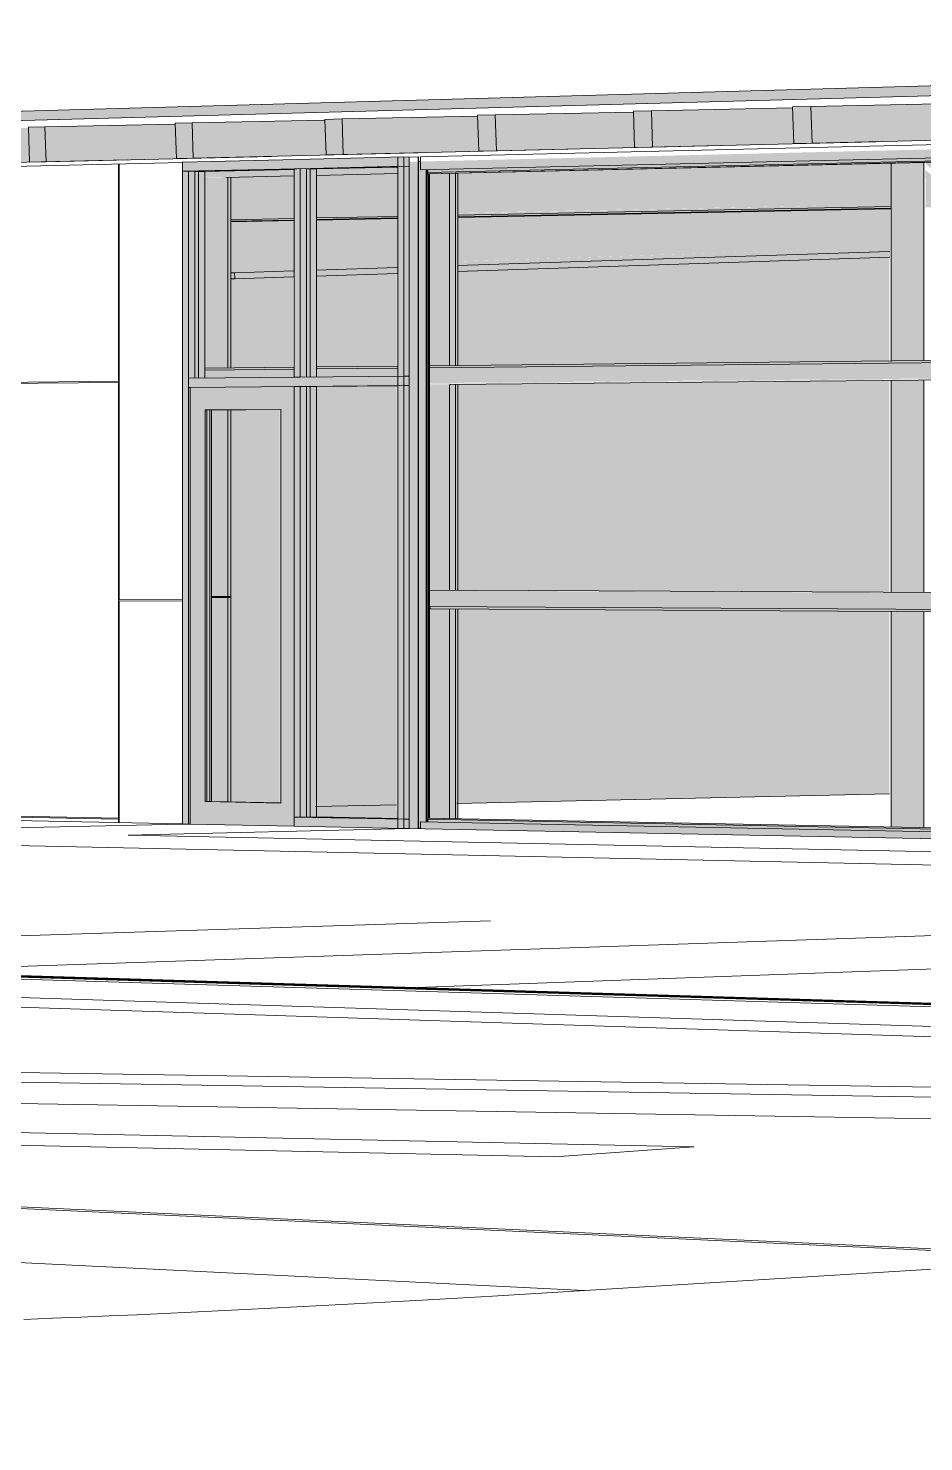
# Model space of a CAD drawing. Header units: inches. Extents: x -2804 to 58974, y -36095 to 66.
# Drawn here: x 58959.3508 to 58959.4324, y 65.9164 to 66.0451 of the extents above; entities that cross this region are included whole.
import ezdxf

# ---------------------------------------------------------------- set-up
doc = ezdxf.new("R2010")
doc.units = ezdxf.units.IN
doc.header["$MEASUREMENT"] = 0
for name, pattern in [('Center 1_4_', [0.53125, 0.25, -0.09375, 0.09375, -0.09375]), ('Hidden', [0.28125, 0.1875, -0.09375]), ('Hidden 1_8_', [0.1875, 0.125, -0.0625])]:
    doc.linetypes.add(name, pattern=pattern)
for name, color, linetype, lineweight in [('A-CLNG', 13, 'Continuous', 13), ('A-DETL', 90, 'Continuous', 9), ('A-DETL-HDLN', 90, 'Hidden 1_8_', 9), ('A-DOOR', 31, 'Continuous', 13), ('A-GLAZ-CURT', 52, 'Continuous', 9), ('A-GLAZ-CWMG', 51, 'Continuous', 9), ('A-PROP-SBCK', 71, 'Hidden', 50), ('A-ROOF', 132, 'Continuous', 13), ('A-WALL-PATT', 111, 'Continuous', 13), ('BMP', 80, 'Continuous', 9), ('Conc', 7, 'Continuous', 9), ('EOP-PR', 4, 'Continuous', 9), ('I-WALL', 2, 'Continuous', 13), ('L-SITE-WALL', 31, 'Continuous', 13), ('PAINT', 190, 'Continuous', 9), ('PROP', 3, 'Center 1_4_', 9), ('S-BEAM', 12, 'Continuous', 9), ('S-COLS', 52, 'Continuous', 9)]:
    doc.layers.add(name, color=color, linetype=linetype, lineweight=lineweight)

# ---------------------------------------------------------------- blocks, each defined once
blk = doc.blocks.new('FP_71-Looking North East Copy 1')
at = {"layer": 'A-WALL-PATT', "lineweight": 9}
for p, q in [((31213.40973, 66.01274), (31213.40973, 66.03215)), ((31213.40979, 65.99323), (31213.40979, 66.03215)), ((31213.42234, 65.99316), (31213.42234, 66.03245)), ((31213.4224, 66.01286), (31213.4224, 66.03246)), ((31213.43518, 66.01298), (31213.43518, 66.03276)), ((31213.43525, 65.9931), (31213.43525, 66.03276)), ((31213.35007, 65.99353), (31213.35007, 66.03072)), ((31213.35013, 66.01217), (31213.35013, 66.03072)), ((31213.36157, 66.01228), (31213.36157, 66.031)), ((31213.36163, 65.99347), (31213.36163, 66.031)), ((31213.37328, 65.99341), (31213.37328, 66.03128)), ((31213.37334, 66.01239), (31213.37334, 66.03128)), ((31213.38521, 66.01251), (31213.38521, 66.03156)), ((31213.38527, 65.99335), (31213.38527, 66.03156)), ((31213.39736, 65.99329), (31213.39736, 66.03185)), ((31213.39742, 66.01262), (31213.39742, 66.03186)), ((31213.32766, 65.99364), (31213.32766, 66.03018)), ((31213.32772, 66.01196), (31213.32772, 66.03018)), ((31213.33877, 66.01206), (31213.33877, 66.03045)), ((31213.33882, 65.99358), (31213.33882, 66.03045)), ((31213.40973, 66.01274), (31213.39742, 66.01262)), ((31213.40973, 66.01264), (31213.39742, 66.01252)), ((31213.40973, 65.97371), (31213.40973, 66.01264)), ((31213.43518, 66.01298), (31213.4224, 66.01286)), ((31213.43518, 66.01288), (31213.4224, 66.01276)), ((31213.4224, 65.97346), (31213.4224, 66.01276)), ((31213.43518, 65.97321), (31213.43518, 66.01288)), ((31213.33877, 66.01206), (31213.32772, 66.01196)), ((31213.33877, 66.01197), (31213.32772, 66.01186)), ((31213.32772, 65.97532), (31213.32772, 66.01186)), ((31213.33877, 65.9751), (31213.33877, 66.01197)), ((31213.36157, 66.01228), (31213.35013, 66.01217)), ((31213.36157, 66.01218), (31213.35013, 66.01208)), ((31213.35013, 65.97488), (31213.35013, 66.01208)), ((31213.36157, 65.97466), (31213.36157, 66.01218)), ((31213.38521, 66.01251), (31213.37334, 66.01239)), ((31213.38521, 66.01241), (31213.37334, 66.0123)), ((31213.37334, 65.97443), (31213.37334, 66.0123)), ((31213.38521, 65.97419), (31213.38521, 66.01241)), ((31213.39742, 65.97395), (31213.39742, 66.01252)), ((31213.32766, 65.99364), (31213.32543, 65.99365)), ((31213.32543, 65.99356), (31213.32766, 65.99355)), ((31213.32766, 65.97523), (31213.32766, 65.99355)), ((31213.35007, 65.99353), (31213.33882, 65.99358)), ((31213.33882, 65.99349), (31213.35007, 65.99343)), ((31213.33882, 65.97501), (31213.33882, 65.99349)), ((31213.35007, 65.97479), (31213.35007, 65.99343)), ((31213.37328, 65.99341), (31213.36163, 65.99347)), ((31213.36163, 65.99337), (31213.37328, 65.99331)), ((31213.36163, 65.97456), (31213.36163, 65.99337)), ((31213.39736, 65.99329), (31213.38527, 65.99335)), ((31213.37328, 65.97433), (31213.37328, 65.99331)), ((31213.38527, 65.99325), (31213.39736, 65.99319)), ((31213.38527, 65.97409), (31213.38527, 65.99325)), ((31213.39736, 65.97386), (31213.39736, 65.99319)), ((31213.42234, 65.99316), (31213.40979, 65.99323)), ((31213.40979, 65.99312), (31213.42234, 65.99306)), ((31213.40979, 65.97361), (31213.40979, 65.99312)), ((31213.42234, 65.97336), (31213.42234, 65.99306)), ((31213.44102, 65.99307), (31213.43525, 65.9931)), ((31213.43525, 65.99299), (31213.44102, 65.99296)), ((31213.43525, 65.97311), (31213.43525, 65.99299)), ((31213.32772, 65.97532), (31213.33877, 65.9751)), ((31213.32766, 65.97494), (31213.32766, 65.97523)), ((31213.33877, 65.97501), (31213.32772, 65.97523)), ((31213.32772, 65.97494), (31213.32772, 65.97523)), ((31213.33877, 65.97472), (31213.33877, 65.97501)), ((31213.33882, 65.97472), (31213.33882, 65.97501)), ((31213.35007, 65.9745), (31213.35007, 65.97479)), ((31213.35013, 65.97488), (31213.36157, 65.97466)), ((31213.35013, 65.97478), (31213.36157, 65.97456)), ((31213.35013, 65.9745), (31213.35013, 65.97478)), ((31213.36157, 65.97427), (31213.36157, 65.97456)), ((31213.36163, 65.97427), (31213.36163, 65.97456)), ((31213.37328, 65.97403), (31213.37328, 65.97433)), ((31213.37334, 65.97443), (31213.38521, 65.97419)), ((31213.38521, 65.97409), (31213.37334, 65.97433)), ((31213.37334, 65.97403), (31213.37334, 65.97433)), ((31213.38521, 65.9738), (31213.38521, 65.97409)), ((31213.38527, 65.9738), (31213.38527, 65.97409)), ((31213.39736, 65.97355), (31213.39736, 65.97386)), ((31213.39742, 65.97395), (31213.40973, 65.97371)), ((31213.39742, 65.97385), (31213.40973, 65.97361)), ((31213.39742, 65.97355), (31213.39742, 65.97385)), ((31213.40973, 65.97331), (31213.40973, 65.97361)), ((31213.40979, 65.97331), (31213.40979, 65.97361)), ((31213.42234, 65.97306), (31213.42234, 65.97336)), ((31213.4224, 65.97346), (31213.43518, 65.97321)), ((31213.43518, 65.97311), (31213.4224, 65.97336)), ((31213.4224, 65.97306), (31213.4224, 65.97336)), ((31213.43518, 65.9728), (31213.43518, 65.97311)), ((31213.43525, 65.9728), (31213.43525, 65.97311))]:
    blk.add_line(p, q, dxfattribs=at)
blk = doc.blocks.new('FP_72-Looking North East Copy 1')
at = {"layer": 'A-WALL-PATT', "lineweight": 9}
for p, q in [((31213.44541, 65.9934), (31213.44367, 65.99339)), ((31213.44541, 65.9933), (31213.44367, 65.99329))]:
    blk.add_line(p, q, dxfattribs=at)

msp = doc.modelspace()

# ---------------------------------------------------------------- hatches: boundary and pattern name
at = {"layer": 'A-DOOR', "lineweight": 5}
h = msp.add_hatch(color=256, dxfattribs=at)
h.paths.add_polyline_path([(58959.3752, 65.97247), (58959.3752, 66.01251), (58959.37504, 66.01229), (58959.37504, 66.01251), (58959.36559, 66.01243), (58959.36559, 65.97266), (58959.37504, 65.97247)], flags=0)
h.paths.add_polyline_path([(58959.37383, 65.97458), (58959.36694, 65.97471), (58959.36694, 66.01037), (58959.37383, 66.01042), (58959.37383, 65.97458)], flags=0)
msp.add_hatch(color=256, dxfattribs=at).paths.add_polyline_path([(58959.36694, 65.97471), (58959.36711, 65.97472), (58959.36711, 66.01037), (58959.36694, 66.01036), (58959.36694, 65.97472)], flags=0)
at = {"layer": 'A-DOOR', "lineweight": 5, "transparency": 33554496}
for points in [[(58959.37383, 65.97459), (58959.37383, 65.9746), (58959.36753, 65.97472), (58959.36753, 66.01036), (58959.36711, 66.01036), (58959.36711, 65.97471), (58959.36928, 65.97467)], [(58959.36927, 65.97469), (58959.36927, 66.01037), (58959.36753, 66.01036), (58959.36753, 65.97472), (58959.36821, 65.97471)], [(58959.37374, 65.9746), (58959.37374, 66.01041), (58959.3692, 66.01036), (58959.3692, 65.97468)]]:
    msp.add_hatch(color=256, dxfattribs=at).paths.add_polyline_path(points, flags=0)
at = {"layer": 'A-GLAZ-CURT', "transparency": 33554458}
for points in [[(58959.366, 66.01326), (58959.36692, 66.01327), (58959.36692, 66.03207), (58959.37503, 66.03226), (58959.37504, 66.0323), (58959.366, 66.03209), (58959.366, 66.01334)], [(58959.37617, 66.01336), (58959.37709, 66.01337), (58959.37709, 66.03231), (58959.38447, 66.03248), (58959.38448, 66.03252), (58959.37617, 66.03233), (58959.37617, 66.01344)], [(58959.36692, 66.01419), (58959.36927, 66.01421), (58959.36927, 66.03155), (58959.36858, 66.03155), (58959.36692, 66.03157), (58959.36692, 66.01616)], [(58959.3692, 66.01422), (58959.37495, 66.01428), (58959.37495, 66.02249), (58959.3692, 66.02229), (58959.3692, 66.01616)], [(58959.377, 66.0143), (58959.38437, 66.01437), (58959.38437, 66.0228), (58959.377, 66.02256), (58959.377, 66.01616)], [(58959.38448, 65.97314), (58959.38447, 65.97318), (58959.37709, 65.97332), (58959.37709, 66.01251), (58959.37617, 66.01252), (58959.37617, 65.9733), (58959.37735, 65.97328)], [(58959.377, 65.97426), (58959.38437, 65.97443), (58959.38437, 66.01258), (58959.377, 66.01251), (58959.377, 65.97626)], [(58959.38443, 65.97318), (58959.38437, 65.97443), (58959.377, 65.97426), (58959.37705, 65.97332), (58959.37827, 65.97329)]]:
    msp.add_hatch(color=256, dxfattribs=at).paths.add_polyline_path(points, flags=0)
h = msp.add_hatch(color=256, dxfattribs=at)
h.paths.add_polyline_path([(58959.36692, 66.01327), (58959.37503, 66.01336), (58959.37503, 66.01427), (58959.36692, 66.01419), (58959.36692, 66.01334)], flags=0)
h.paths.add_polyline_path([(58959.36926, 66.02231), (58959.36964, 66.02231), (58959.375, 66.02249), (58959.37503, 66.03226), (58959.36692, 66.03206), (58959.36692, 66.0316), (58959.36927, 66.03155), (58959.36926, 66.02251)], flags=0)
h = msp.add_hatch(color=256, dxfattribs=at)
h.paths.add_polyline_path([(58959.37709, 66.01337), (58959.38447, 66.01345), (58959.38447, 66.01437), (58959.37709, 66.01429), (58959.37709, 66.01344)], flags=0)
h.paths.add_polyline_path([(58959.37706, 66.02256), (58959.38443, 66.0228), (58959.38447, 66.03248), (58959.37709, 66.0323), (58959.37706, 66.02311)], flags=0)
at = {"layer": 'A-GLAZ-CWMG', "lineweight": 5}
for points in [[(58959.38654, 66.03223), (58959.56591, 66.03638), (58959.56591, 66.03724), (58959.38654, 66.03299), (58959.38654, 66.03259)], [(58959.38722, 66.03191), (58959.56619, 66.03603), (58959.56619, 66.03725), (58959.56593, 66.03724), (58959.56591, 66.03638), (58959.38722, 66.03223), (58959.38722, 66.03196)], [(58959.37531, 66.03234), (58959.38448, 66.03255), (58959.38448, 66.0334), (58959.37531, 66.03318), (58959.37531, 66.03235)], [(58959.38448, 66.01302), (58959.38504, 66.01303), (58959.38504, 66.03341), (58959.38448, 66.0334), (58959.38448, 66.01303)], [(58959.38552, 66.01302), (58959.38553, 66.03339), (58959.38504, 66.03341), (58959.38506, 66.01303)], [(58959.36488, 66.0321), (58959.37531, 66.03234), (58959.37531, 66.03318), (58959.36488, 66.03292), (58959.36488, 66.03248)], [(58959.36488, 66.01284), (58959.36542, 66.01284), (58959.36542, 66.03211), (58959.36488, 66.03208), (58959.36488, 66.01284)], [(58959.36542, 66.01326), (58959.366, 66.01326), (58959.366, 66.03209), (58959.36542, 66.03209), (58959.36542, 66.01334)], [(58959.37504, 66.01335), (58959.37559, 66.01336), (58959.37559, 66.03235), (58959.37504, 66.0323), (58959.37504, 66.01408)], [(58959.37559, 66.01336), (58959.37617, 66.01336), (58959.37617, 66.03233), (58959.37559, 66.03232), (58959.37559, 66.01345)], [(58959.38632, 65.97226), (58959.38632, 66.03299), (58959.38552, 66.03297), (58959.38552, 65.97227), (58959.38611, 65.97226)], [(58959.38632, 65.97226), (58959.38636, 65.97229), (58959.38636, 66.03299), (58959.38632, 66.03299), (58959.38632, 65.97226)], [(58959.38653, 65.97228), (58959.38654, 65.97287), (58959.38721, 65.97287), (58959.38721, 65.9731), (58959.38713, 65.97311), (58959.38713, 65.97321), (58959.38721, 65.97321), (58959.38721, 66.03188), (58959.38713, 66.03188), (58959.38713, 66.03199), (58959.38721, 66.03199), (58959.38721, 66.03224), (58959.38653, 66.03223), (58959.38653, 66.03299), (58959.38636, 66.03299), (58959.38636, 65.97229)], [(58959.38713, 66.03188), (58959.38722, 66.03191), (58959.38722, 66.03199), (58959.38713, 66.03196)], [(58959.36542, 65.97266), (58959.36542, 66.01284), (58959.36488, 66.01284), (58959.36488, 65.97267), (58959.36525, 65.97266)], [(58959.37531, 66.01252), (58959.38448, 66.0126), (58959.38448, 66.01344), (58959.37531, 66.01334), (58959.37531, 66.01252)], [(58959.38504, 65.97226), (58959.38504, 66.01303), (58959.38448, 66.01301), (58959.38448, 65.97228)], [(58959.38504, 65.97226), (58959.38552, 65.97228), (58959.38552, 66.01302), (58959.38504, 66.01303), (58959.38504, 65.97313)], [(58959.36542, 65.97266), (58959.36559, 65.97269), (58959.36559, 66.01243), (58959.36542, 66.01241), (58959.36542, 65.97266)], [(58959.37559, 65.97329), (58959.37559, 66.01252), (58959.37504, 66.01251), (58959.37506, 66.01229), (58959.37521, 66.01251), (58959.37521, 65.9733)], [(58959.37559, 65.97329), (58959.37617, 65.9733), (58959.37617, 66.01252), (58959.37559, 66.01252), (58959.37559, 65.9733)], [(58959.38448, 65.97228), (58959.38448, 65.97312), (58959.37521, 65.97329), (58959.37521, 65.97247), (58959.37735, 65.97242)], [(58959.56591, 65.96868), (58959.56591, 65.96937), (58959.38654, 65.97287), (58959.38654, 65.97225), (58959.56338, 65.96873)], [(58959.56619, 65.96974), (58959.56619, 65.96977), (58959.38713, 65.97321), (58959.38713, 65.97311), (58959.38722, 65.9731), (58959.38722, 65.97319), (58959.56595, 65.96975)], [(58959.56619, 65.96874), (58959.56619, 65.96974), (58959.38722, 65.97319), (58959.38722, 65.97285), (58959.56593, 65.96934), (58959.56593, 65.96874)]]:
    msp.add_hatch(color=256, dxfattribs=at).paths.add_polyline_path(points, flags=0)
h = msp.add_hatch(color=256, dxfattribs=at)
h.paths.add_polyline_path([(58959.38722, 65.97321), (58959.38722, 66.03188), (58959.38721, 66.03188), (58959.38721, 65.97321), (58959.38713, 65.97321)], flags=0)
h.paths.add_polyline_path([(58959.38721, 66.03199), (58959.38722, 66.03199), (58959.38721, 66.03204)], flags=0)
h = msp.add_hatch(color=256, dxfattribs=at)
h.paths.add_polyline_path([(58959.36542, 66.01243), (58959.37531, 66.01252), (58959.37531, 66.01335), (58959.36542, 66.01326), (58959.36542, 66.01247)], flags=0)
h.paths.add_polyline_path([(58959.36928, 66.01251), (58959.36927, 66.01251), (58959.37383, 66.01256)], flags=0)
at = {"layer": 'A-ROOF', "lineweight": 5}
msp.add_hatch(color=256, dxfattribs=at).paths.add_polyline_path([(58959.16444, 66.03171), (58959.62021, 66.04404), (58959.62018, 66.04414), (58959.62007, 66.04416), (58959.62002, 66.04423), (58959.62002, 66.04436), (58959.62008, 66.04444), (58959.62016, 66.04445), (58959.62248, 66.04451), (58959.62246, 66.04512), (58959.16444, 66.03244)], flags=0)
at = {"layer": 'I-WALL', "lineweight": 5}
h = msp.add_hatch(color=256, dxfattribs=at)
h.paths.add_polyline_path([(58959.38985, 65.97455), (58959.42924, 65.97541), (58959.42924, 65.99203), (58959.38985, 65.99225), (58959.38985, 65.97846)], flags=0)
h.paths.add_polyline_path([(58959.4376, 65.9756), (58959.49854, 65.97693), (58959.48082, 65.99174), (58959.45662, 65.99187), (58959.4376, 65.97593), (58959.4376, 65.97585)], flags=0)
h.paths.add_polyline_path([(58959.4376, 65.97648), (58959.45595, 65.99188), (58959.4376, 65.99198), (58959.4376, 65.97845)], flags=0)
h.paths.add_polyline_path([(58959.4992, 65.97695), (58959.50417, 65.97706), (58959.50417, 65.99161), (58959.48151, 65.99173), (58959.4974, 65.97845)], flags=0)
h.paths.add_polyline_path([(58959.51275, 65.97725), (58959.53329, 65.9777), (58959.53329, 65.99144), (58959.51275, 65.99156), (58959.51275, 65.97845)], flags=0)
h.paths.add_polyline_path([(58959.53329, 65.99332), (58959.53329, 66.01403), (58959.51275, 66.01384), (58959.51275, 65.99341), (58959.52595, 65.99335)], flags=0)
h.paths.add_polyline_path([(58959.50417, 65.99345), (58959.50417, 66.01376), (58959.48248, 66.01356), (58959.46897, 66.00222), (58959.47933, 65.99355), (58959.50407, 65.99345)], flags=0)
h.paths.add_polyline_path([(58959.47864, 65.99356), (58959.4686, 66.00192), (58959.45873, 65.99364), (58959.47838, 65.99356)], flags=0)
h.paths.add_polyline_path([(58959.45806, 65.99365), (58959.46827, 66.00222), (58959.45501, 66.01331), (58959.4376, 66.01315), (58959.4376, 65.99374), (58959.45596, 65.99366)], flags=0)
h.paths.add_polyline_path([(58959.42924, 65.99377), (58959.42924, 66.01307), (58959.38985, 66.01271), (58959.38985, 65.99395), (58959.41098, 65.99385)], flags=0)
h.paths.add_polyline_path([(58959.46862, 66.00251), (58959.48179, 66.01355), (58959.45569, 66.01331), (58959.46862, 66.00251)], flags=0)
h.paths.add_polyline_path([(58959.38985, 66.01443), (58959.42924, 66.01484), (58959.42924, 66.02428), (58959.38985, 66.02297), (58959.38985, 66.01616)], flags=0)
h.paths.add_polyline_path([(58959.4376, 66.01493), (58959.45288, 66.01509), (58959.4427, 66.02361), (58959.4376, 66.02343), (58959.4376, 66.01617)], flags=0)
h.paths.add_polyline_path([(58959.45355, 66.0151), (58959.48401, 66.01541), (58959.49592, 66.02541), (58959.44333, 66.02363), (58959.45158, 66.01674)], flags=0)
h.paths.add_polyline_path([(58959.4847, 66.01542), (58959.50417, 66.01563), (58959.50417, 66.02569), (58959.49664, 66.02543), (58959.48643, 66.01687)], flags=0)
h.paths.add_polyline_path([(58959.51275, 66.01571), (58959.53329, 66.01593), (58959.53329, 66.02539), (58959.51275, 66.02466), (58959.51275, 66.01617)], flags=0)
at = {"layer": 'S-BEAM', "lineweight": 5}
for points in [[(58959.37952, 66.03363), (58959.39183, 66.03393), (58959.39172, 66.03712), (58959.37942, 66.03687), (58959.37952, 66.03365)], [(58959.39346, 66.03397), (58959.40601, 66.03428), (58959.40591, 66.0375), (58959.39335, 66.03724), (58959.39339, 66.03605)], [(58959.40768, 66.03431), (58959.42049, 66.03463), (58959.42038, 66.03788), (58959.40757, 66.03762), (58959.40762, 66.03605)], [(58959.42219, 66.03467), (58959.43527, 66.03499), (58959.43516, 66.03827), (58959.42208, 66.03801), (58959.42214, 66.03604)], [(58959.33934, 66.03266), (58959.35093, 66.03294), (58959.35082, 66.03604), (58959.33923, 66.0358), (58959.33923, 66.03574)], [(58959.35247, 66.03297), (58959.3643, 66.03326), (58959.36419, 66.0364), (58959.35236, 66.03615), (58959.35245, 66.03365)], [(58959.36586, 66.0333), (58959.37793, 66.0336), (58959.37782, 66.03676), (58959.36576, 66.03651), (58959.36585, 66.03365)], [(58959.3899, 66.0239), (58959.42928, 66.02516), (58959.42928, 66.0287), (58959.3899, 66.02791), (58959.3899, 66.02646)], [(58959.38991, 66.02353), (58959.42928, 66.02482), (58959.42928, 66.02516), (58959.3899, 66.02389), (58959.38991, 66.02354)], [(58959.38991, 66.02298), (58959.42928, 66.02427), (58959.42928, 66.0248), (58959.38991, 66.02353), (58959.38991, 66.02322)], [(58959.38724, 66.01281), (58959.56619, 66.01445), (58959.56619, 66.01602), (58959.38724, 66.0142)], [(58959.3873, 66.0142), (58959.56619, 66.01602), (58959.56619, 66.01625), (58959.38735, 66.0144), (58959.38735, 66.01426)], [(58959.3873, 66.01273), (58959.56619, 66.01439), (58959.56619, 66.01445), (58959.3873, 66.01278), (58959.3873, 66.01274)], [(58959.56619, 65.99307), (58959.56619, 65.99316), (58959.38733, 65.99392), (58959.3873, 65.99386), (58959.56117, 65.99309)], [(58959.56619, 65.9915), (58959.56619, 65.99307), (58959.3873, 65.99386), (58959.3873, 65.99246), (58959.56554, 65.9915)], [(58959.56619, 65.99127), (58959.56619, 65.9915), (58959.3873, 65.99246), (58959.38749, 65.99226), (58959.56554, 65.99128)]]:
    msp.add_hatch(color=256, dxfattribs=at).paths.add_polyline_path(points, flags=0)
at = {"layer": 'S-BEAM'}
for points in [[(58959.39186, 66.03393), (58959.39346, 66.03397), (58959.39335, 66.03724), (58959.39175, 66.0372), (58959.39179, 66.03605)], [(58959.40604, 66.03427), (58959.40768, 66.03431), (58959.40757, 66.03762), (58959.40593, 66.03758), (58959.40598, 66.03605)], [(58959.42052, 66.03462), (58959.42219, 66.03467), (58959.42208, 66.03801), (58959.42041, 66.03796), (58959.42047, 66.03604)], [(58959.35096, 66.03294), (58959.35247, 66.03297), (58959.35236, 66.03615), (58959.35085, 66.03611), (58959.35085, 66.03604)], [(58959.36432, 66.03326), (58959.36586, 66.0333), (58959.36576, 66.03651), (58959.36422, 66.03647), (58959.36431, 66.03365)], [(58959.37795, 66.03359), (58959.37952, 66.03365), (58959.37942, 66.03687), (58959.37785, 66.03683), (58959.37795, 66.03365)]]:
    msp.add_hatch(color=256, dxfattribs=at).paths.add_polyline_path(points, flags=0)
at = {"layer": 'S-BEAM', "lineweight": 5}
h = msp.add_hatch(color=256, dxfattribs=at)
h.paths.add_polyline_path([(58959.38996, 66.0283), (58959.4294, 66.0291), (58959.4294, 66.03285), (58959.38996, 66.03194), (58959.38996, 66.03125)], flags=0)
h.paths.add_polyline_path([(58959.43253, 66.02916), (58959.43611, 66.02924), (58959.4325, 66.03223), (58959.43253, 66.03125)], flags=0)
h.paths.add_polyline_path([(58959.43675, 66.02925), (58959.50234, 66.03058), (58959.50438, 66.03228), (58959.50438, 66.03456), (58959.4325, 66.03289), (58959.4325, 66.03288), (58959.43265, 66.03272), (58959.43259, 66.03272), (58959.43435, 66.03125)], flags=0)
h.paths.add_polyline_path([(58959.50304, 66.03059), (58959.50438, 66.03062), (58959.50438, 66.03171), (58959.50382, 66.03124)], flags=0)
h.paths.add_polyline_path([(58959.5078, 66.03069), (58959.56619, 66.03189), (58959.56619, 66.03597), (58959.5078, 66.03464), (58959.5078, 66.03124)], flags=0)
h = msp.add_hatch(color=256, dxfattribs=at)
h.paths.add_polyline_path([(58959.38996, 66.02811), (58959.4294, 66.02893), (58959.4294, 66.0291), (58959.38996, 66.02828), (58959.38996, 66.02811)], flags=0)
h.paths.add_polyline_path([(58959.4325, 66.02897), (58959.43632, 66.02906), (58959.43611, 66.02924), (58959.43252, 66.02913), (58959.4325, 66.02897)], flags=0)
h.paths.add_polyline_path([(58959.43698, 66.02906), (58959.50211, 66.03038), (58959.50234, 66.03058), (58959.43678, 66.02922), (58959.43697, 66.02906)], flags=0)
h.paths.add_polyline_path([(58959.50279, 66.03038), (58959.50438, 66.03043), (58959.50438, 66.03062), (58959.50304, 66.03059), (58959.5028, 66.03039)], flags=0)
h.paths.add_polyline_path([(58959.5078, 66.03048), (58959.56619, 66.03167), (58959.56619, 66.03187), (58959.5078, 66.03069), (58959.5078, 66.03049)], flags=0)
h = msp.add_hatch(color=256, dxfattribs=at)
h.paths.add_polyline_path([(58959.38996, 66.02796), (58959.4294, 66.02875), (58959.4294, 66.0289), (58959.38996, 66.02811)], flags=0)
h.paths.add_polyline_path([(58959.4325, 66.02881), (58959.50438, 66.03025), (58959.50438, 66.03041), (58959.4325, 66.02897), (58959.4325, 66.02885)], flags=0)
h.paths.add_polyline_path([(58959.5078, 66.03032), (58959.56619, 66.03149), (58959.56619, 66.03166), (58959.5078, 66.03048)], flags=0)
at = {"layer": 'S-COLS', "lineweight": 5}
h = msp.add_hatch(color=256, dxfattribs=at)
h.paths.add_polyline_path([(58959.38918, 65.97318), (58959.38918, 65.99225), (58959.38749, 65.99226), (58959.38736, 65.9924), (58959.38738, 65.97321), (58959.38863, 65.97319)], flags=0)
h.paths.add_polyline_path([(58959.38736, 65.99393), (58959.38736, 65.99393), (58959.38918, 65.99395), (58959.38918, 66.0127), (58959.38736, 66.01272), (58959.38736, 65.99393)], flags=0)
h.paths.add_polyline_path([(58959.38736, 66.0144), (58959.38918, 66.01442), (58959.38918, 66.03193), (58959.38736, 66.03188), (58959.38736, 66.01616)], flags=0)
h = msp.add_hatch(color=256, dxfattribs=at)
h.paths.add_polyline_path([(58959.38972, 65.97316), (58959.38972, 65.99225), (58959.38918, 65.99225), (58959.38918, 65.97318)], flags=0)
h.paths.add_polyline_path([(58959.38918, 65.99394), (58959.38972, 65.99395), (58959.38972, 66.0127), (58959.38918, 66.0127), (58959.38918, 65.99395)], flags=0)
h.paths.add_polyline_path([(58959.38918, 66.01442), (58959.38972, 66.01442), (58959.38972, 66.03194), (58959.38918, 66.03191), (58959.38918, 66.01616)], flags=0)
h = msp.add_hatch(color=256, dxfattribs=at)
h.paths.add_polyline_path([(58959.38996, 65.97316), (58959.38995, 65.99225), (58959.38972, 65.99225), (58959.38972, 65.97316), (58959.38996, 65.97316)], flags=0)
h.paths.add_polyline_path([(58959.38972, 65.99395), (58959.38996, 65.99395), (58959.38994, 66.0127), (58959.38972, 66.0127), (58959.38972, 65.99395)], flags=0)
h.paths.add_polyline_path([(58959.38972, 66.01442), (58959.38996, 66.01443), (58959.38996, 66.03194), (58959.38972, 66.03191), (58959.38972, 66.01616)], flags=0)
h = msp.add_hatch(color=256, dxfattribs=at)
h.paths.add_polyline_path([(58959.43236, 65.97235), (58959.43236, 65.99201), (58959.4294, 65.99203), (58959.4294, 65.9724), (58959.43235, 65.97235)], flags=0)
h.paths.add_polyline_path([(58959.43236, 65.99376), (58959.43236, 66.01309), (58959.4294, 66.01306), (58959.4294, 65.99378), (58959.43129, 65.99377)], flags=0)
h.paths.add_polyline_path([(58959.4294, 66.01483), (58959.43236, 66.01486), (58959.43233, 66.03291), (58959.4294, 66.03285), (58959.4294, 66.01616)], flags=0)
h = msp.add_hatch(color=256, dxfattribs=at)
h.paths.add_polyline_path([(58959.3873, 65.97321), (58959.3873, 66.01281), (58959.38724, 66.01278), (58959.38724, 65.97321)], flags=0)
h.paths.add_polyline_path([(58959.38724, 66.0142), (58959.3873, 66.0142), (58959.3873, 66.03188), (58959.38724, 66.03188), (58959.38724, 66.0144)], flags=0)
h = msp.add_hatch(color=256, dxfattribs=at)
h.paths.add_polyline_path([(58959.38736, 65.97321), (58959.38733, 65.99243), (58959.3873, 65.99246), (58959.38733, 65.97321), (58959.38736, 65.97321)], flags=0)
h.paths.add_polyline_path([(58959.3873, 65.99386), (58959.38735, 65.99392), (58959.38736, 65.99393), (58959.38733, 66.01273), (58959.3873, 66.01272), (58959.3873, 65.99388)], flags=0)
h.paths.add_polyline_path([(58959.3873, 66.0142), (58959.38735, 66.01426), (58959.38733, 66.03188), (58959.3873, 66.03188), (58959.3873, 66.0144)], flags=0)

# ---------------------------------------------------------------- linework, layer by layer
at = {"layer": 'A-CLNG'}
msp.add_line((58959.38654, 66.03299), (58959.38636, 66.03299), dxfattribs=at)
at = {"layer": 'A-DETL'}
for p, q in [((58959.39877, 65.94235), (58959.23532, 65.94589)), ((58959.24968, 65.9467), (58959.41144, 65.94327)), ((58959.39877, 65.94235), (58959.41144, 65.94327))]:
    msp.add_line(p, q, dxfattribs=at)
at = {"layer": 'A-DETL-HDLN', "linetype": 'Continuous'}
for p, q in [((58959.4491, 65.9331), (58959.15205, 65.94675)), ((58959.40145, 65.9302), (58959.15241, 65.94254))]:
    msp.add_line(p, q, dxfattribs=at)
at = {"layer": 'A-DOOR'}
for p, q in [((58959.36559, 65.97266), (58959.36559, 66.01243)), ((58959.36694, 66.01037), (58959.37383, 66.01042)), ((58959.36694, 66.01037), (58959.36694, 65.97471)), ((58959.36711, 66.01037), (58959.36694, 66.01037)), ((58959.36711, 66.01037), (58959.36736, 66.01036)), ((58959.36711, 65.97471), (58959.36711, 66.01037)), ((58959.36753, 66.01036), (58959.36711, 66.01037)), ((58959.36736, 66.01036), (58959.37383, 66.01041)), ((58959.36736, 65.97471), (58959.36736, 66.01036)), ((58959.37383, 66.01041), (58959.36753, 66.01036)), ((58959.36753, 66.01036), (58959.36753, 65.97472)), ((58959.37383, 65.97458), (58959.37383, 66.01042)), ((58959.36711, 65.97471), (58959.36694, 65.97471)), ((58959.36694, 65.97471), (58959.37383, 65.97458)), ((58959.36753, 65.97472), (58959.36711, 65.97471)), ((58959.36736, 65.97471), (58959.36711, 65.97471)), ((58959.37383, 65.97459), (58959.36711, 65.97471)), ((58959.37383, 65.9746), (58959.36736, 65.97471)), ((58959.36753, 65.97472), (58959.37383, 65.9746)), ((58959.37504, 65.97247), (58959.36559, 65.97266))]:
    msp.add_line(p, q, dxfattribs=at)
at = {"layer": 'A-GLAZ-CURT'}
for p, q in [((58959.37504, 66.0323), (58959.366, 66.03209)), ((58959.366, 66.03209), (58959.366, 66.01326)), ((58959.36634, 66.03208), (58959.366, 66.03209)), ((58959.36634, 66.03208), (58959.37504, 66.03229)), ((58959.36634, 66.01327), (58959.36634, 66.03208)), ((58959.38448, 66.03252), (58959.37617, 66.03233)), ((58959.37617, 66.03233), (58959.37617, 66.01336)), ((58959.37651, 66.03232), (58959.37617, 66.03233)), ((58959.37651, 66.03232), (58959.38448, 66.03251)), ((58959.37651, 66.01337), (58959.37651, 66.03232)), ((58959.38448, 66.01259), (58959.37617, 66.01252)), ((58959.37617, 66.01252), (58959.37617, 65.9733)), ((58959.37651, 66.01251), (58959.37617, 66.01252)), ((58959.37651, 66.01251), (58959.38448, 66.01258)), ((58959.37651, 65.97331), (58959.37651, 66.01251)), ((58959.37617, 65.9733), (58959.37651, 65.97331)), ((58959.37617, 65.9733), (58959.38448, 65.97314)), ((58959.38448, 65.97315), (58959.37651, 65.97331))]:
    msp.add_line(p, q, dxfattribs=at)
at = {"layer": 'A-GLAZ-CWMG'}
for p, q in [((58959.38654, 66.03342), (58959.56591, 66.03772)), ((58959.38654, 66.03223), (58959.56591, 66.03638)), ((58959.38713, 66.03199), (58959.56619, 66.0361)), ((58959.38713, 66.03188), (58959.56619, 66.03598)), ((58959.38724, 66.03188), (58959.56619, 66.03597)), ((58959.38504, 66.03341), (58959.37531, 66.03318)), ((58959.38448, 66.0334), (58959.38504, 66.03341)), ((58959.38448, 66.0334), (58959.38448, 66.01302)), ((58959.38504, 66.03341), (58959.38504, 66.03257)), ((58959.38552, 66.03339), (58959.38504, 66.03341)), ((58959.38504, 66.03341), (58959.38552, 66.03339)), ((58959.38504, 66.01303), (58959.38504, 66.03341)), ((58959.38552, 66.0334), (58959.38632, 66.03342)), ((58959.38552, 65.97227), (58959.38552, 66.0334)), ((58959.38632, 66.03342), (58959.38636, 66.03342)), ((58959.38632, 65.97226), (58959.38632, 66.03342)), ((58959.38636, 65.97226), (58959.38636, 66.03342)), ((58959.38654, 66.03223), (58959.38654, 66.03342)), ((58959.37531, 66.03318), (58959.36488, 66.03292)), ((58959.36488, 66.0321), (58959.36488, 66.03292)), ((58959.36488, 66.0321), (58959.37531, 66.03234)), ((58959.36488, 66.0321), (58959.36542, 66.03211)), ((58959.36488, 66.0321), (58959.36488, 66.01284)), ((58959.36542, 66.03211), (58959.36599, 66.03209)), ((58959.36542, 66.01284), (58959.36542, 66.03211)), ((58959.366, 66.03209), (58959.36692, 66.03207)), ((58959.36692, 66.03207), (58959.37503, 66.03226)), ((58959.36692, 66.01327), (58959.36692, 66.03207)), ((58959.37504, 66.03233), (58959.37559, 66.03235)), ((58959.37504, 66.03233), (58959.37504, 66.01335)), ((58959.37531, 66.03234), (58959.38504, 66.03257)), ((58959.37559, 66.03235), (58959.37616, 66.03233)), ((58959.37559, 66.01336), (58959.37559, 66.03235)), ((58959.37617, 66.03233), (58959.37709, 66.03231)), ((58959.37709, 66.03231), (58959.38447, 66.03248)), ((58959.37709, 66.03231), (58959.37709, 66.01337)), ((58959.38504, 66.03257), (58959.38552, 66.03255)), ((58959.38658, 66.03223), (58959.38654, 66.03223)), ((58959.38706, 65.97285), (58959.38706, 66.03224)), ((58959.38713, 65.97285), (58959.38713, 66.03224)), ((58959.38713, 66.03188), (58959.38713, 66.03199)), ((58959.38722, 66.03199), (58959.38722, 66.03225)), ((58959.38724, 66.03188), (58959.38713, 66.03188)), ((58959.38724, 65.97321), (58959.38724, 66.03189)), ((58959.36488, 66.01284), (58959.36488, 65.97267)), ((58959.37531, 66.01335), (58959.36542, 66.01326)), ((58959.36542, 66.01243), (58959.36542, 66.01326)), ((58959.36542, 65.97266), (58959.36542, 66.01284)), ((58959.37559, 66.01336), (58959.37504, 66.01335)), ((58959.37504, 66.01335), (58959.37529, 66.01335)), ((58959.38504, 66.01345), (58959.37531, 66.01335)), ((58959.38448, 66.01302), (58959.38448, 66.0126)), ((58959.38504, 66.01345), (58959.38504, 66.01261)), ((58959.38552, 66.01344), (58959.38504, 66.01345)), ((58959.38504, 66.01261), (58959.38504, 66.01303)), ((58959.36542, 66.01243), (58959.37531, 66.01252)), ((58959.36559, 66.01243), (58959.36542, 66.01243)), ((58959.37504, 66.01252), (58959.37559, 66.01252)), ((58959.37504, 66.01252), (58959.37504, 65.9733)), ((58959.37531, 66.01252), (58959.38504, 66.01261)), ((58959.37559, 66.01252), (58959.37617, 66.01252)), ((58959.37559, 65.97329), (58959.37559, 66.01252)), ((58959.37617, 66.01252), (58959.37709, 66.01251)), ((58959.37709, 66.01251), (58959.38447, 66.01257)), ((58959.37709, 66.01251), (58959.37709, 65.97332)), ((58959.38448, 66.01258), (58959.38448, 65.97228)), ((58959.38504, 66.01261), (58959.38552, 66.0126)), ((58959.38504, 65.97226), (58959.38504, 66.01258)), ((58959.37504, 65.97246), (58959.37504, 65.9733)), ((58959.38504, 65.97311), (58959.37504, 65.9733)), ((58959.37559, 65.97329), (58959.37504, 65.9733)), ((58959.37617, 65.9733), (58959.37559, 65.97329)), ((58959.37709, 65.97332), (58959.37617, 65.9733)), ((58959.38447, 65.97318), (58959.37709, 65.97332)), ((58959.38552, 65.97312), (58959.38504, 65.97311)), ((58959.38504, 65.97311), (58959.38504, 65.97226)), ((58959.38654, 65.97225), (58959.38654, 65.97287)), ((58959.38654, 65.97287), (58959.38658, 65.97287)), ((58959.56591, 65.96937), (58959.38654, 65.97287)), ((58959.38713, 65.97311), (58959.38713, 65.97321)), ((58959.38713, 65.97321), (58959.38724, 65.97321)), ((58959.56619, 65.96977), (58959.38713, 65.97321)), ((58959.56619, 65.96965), (58959.38713, 65.97311)), ((58959.38722, 65.97285), (58959.38722, 65.9731)), ((58959.36542, 65.97266), (58959.36488, 65.97267)), ((58959.36559, 65.97266), (58959.36542, 65.97266)), ((58959.37504, 65.97246), (58959.38504, 65.97226)), ((58959.38504, 65.97226), (58959.38448, 65.97228)), ((58959.38504, 65.97226), (58959.38552, 65.97228)), ((58959.38552, 65.97228), (58959.38504, 65.97226)), ((58959.38636, 65.97226), (58959.38632, 65.97226)), ((58959.38653, 65.97228), (58959.38636, 65.97229))]:
    msp.add_line(p, q, dxfattribs=at)
at = {"layer": 'A-PROP-SBCK', "linetype": 'Continuous'}
msp.add_line((58959.912, 65.94172), (58959.15051, 65.96484), dxfattribs=at)
at = {"layer": 'A-ROOF'}
for p, q in [((58959.16444, 66.03244), (58959.62248, 66.04512)), ((58959.62021, 66.04404), (58959.16444, 66.03171))]:
    msp.add_line(p, q, dxfattribs=at)
at = {"layer": 'BMP'}
for p, q in [((58959.15053, 65.96466), (58959.53351, 65.95294)), ((58959.15065, 65.96323), (58959.50024, 65.9521)), ((58959.15071, 65.96247), (58959.48316, 65.95167)), ((58959.46677, 65.94724), (58959.29849, 65.94999)), ((58959.46413, 65.94822), (58959.31079, 65.95069)), ((58959.47237, 65.94515), (58959.27282, 65.94854))]:
    msp.add_line(p, q, dxfattribs=at)
at = {"layer": 'Conc'}
for p, q in [((58959.14964, 65.97504), (58959.81509, 65.96068)), ((58959.33958, 65.97209), (58959.36488, 65.97267)), ((58959.35993, 65.97166), (58959.38548, 65.97227)), ((58959.35993, 65.97166), (58959.6361, 65.96594)), ((58959.59149, 65.95157), (58959.1505, 65.96493))]:
    msp.add_line(p, q, dxfattribs=at)
at = {"layer": 'EOP-PR'}
msp.add_line((58959.3931, 65.92969), (58959.71513, 65.94928), dxfattribs=at)
msp.add_polyline3d([(58959.35045, 65.92755, 0), (58959.35305, 65.92766, 0), (58959.35563, 65.92777, 0), (58959.35818, 65.92788, 0), (58959.36071, 65.92799, 0), (58959.36321, 65.92811, 0), (58959.36568, 65.92822, 0), (58959.36813, 65.92834, 0), (58959.37055, 65.92846, 0), (58959.37294, 65.92858, 0), (58959.3753, 65.9287, 0), (58959.37763, 65.92882, 0), (58959.37993, 65.92894, 0), (58959.38221, 65.92906, 0), (58959.38445, 65.92919, 0), (58959.38666, 65.92931, 0), (58959.38884, 65.92944, 0), (58959.39099, 65.92956, 0), (58959.3931, 65.92969, 0)], dxfattribs=at)
at = {"layer": 'I-WALL'}
for p, q in [((58959.38985, 65.97455), (58959.42924, 65.97541)), ((58959.377, 65.97426), (58959.38437, 65.97443))]:
    msp.add_line(p, q, dxfattribs=at)
at = {"layer": 'L-SITE-WALL'}
for p, q in [((58959.36487, 66.0329), (58959.24928, 66.03013)), ((58959.36927, 66.03154), (58959.36927, 66.01421)), ((58959.36927, 66.01037), (58959.36927, 65.97469))]:
    msp.add_line(p, q, dxfattribs=at)
at = {"layer": 'L-SITE-WALL', "color": 250}
for p, q in [((58959.36488, 65.97268), (58959.24922, 65.97499)), ((58959.5668, 65.96866), (58959.38541, 65.97227))]:
    msp.add_line(p, q, dxfattribs=at)
at = {"layer": 'PAINT'}
for p, q in [((58959.39292, 65.96384), (58959.2913, 65.96066)), ((58959.43828, 65.96267), (58959.3372, 65.95927)), ((58959.4865, 65.96141), (58959.38624, 65.95777))]:
    msp.add_line(p, q, dxfattribs=at)
at = {"layer": 'PROP', "linetype": 'Continuous'}
msp.add_line((58959.8164, 65.91642), (58959.15204, 65.94688), dxfattribs=at)
at = {"layer": 'S-BEAM'}
for p, q in [((58959.37942, 66.03687), (58959.39172, 66.03712)), ((58959.39335, 66.03724), (58959.39175, 66.0372)), ((58959.39175, 66.0372), (58959.39186, 66.03393)), ((58959.39335, 66.03724), (58959.40591, 66.0375)), ((58959.39346, 66.03397), (58959.39335, 66.03724)), ((58959.40757, 66.03762), (58959.40593, 66.03758)), ((58959.40593, 66.03758), (58959.40604, 66.03427)), ((58959.40757, 66.03762), (58959.42039, 66.03788)), ((58959.40768, 66.03431), (58959.40757, 66.03762)), ((58959.42208, 66.03801), (58959.42041, 66.03796)), ((58959.42041, 66.03796), (58959.42052, 66.03462)), ((58959.42208, 66.03801), (58959.43516, 66.03827)), ((58959.42219, 66.03467), (58959.42208, 66.03801)), ((58959.35236, 66.03615), (58959.35085, 66.03611)), ((58959.35085, 66.03611), (58959.35096, 66.03294)), ((58959.35236, 66.03615), (58959.36419, 66.0364)), ((58959.35247, 66.03297), (58959.35236, 66.03615)), ((58959.36576, 66.03651), (58959.36422, 66.03647)), ((58959.36422, 66.03647), (58959.36432, 66.03326)), ((58959.36576, 66.03651), (58959.37782, 66.03676)), ((58959.36586, 66.0333), (58959.36576, 66.03651)), ((58959.37942, 66.03687), (58959.37785, 66.03683)), ((58959.37785, 66.03683), (58959.37795, 66.03359)), ((58959.37952, 66.03363), (58959.37942, 66.03687)), ((58959.42801, 66.03479), (58959.40768, 66.03431)), ((58959.42052, 66.03462), (58959.42219, 66.03467)), ((58959.44247, 66.03514), (58959.42219, 66.03467)), ((58959.37297, 66.03345), (58959.35247, 66.03297)), ((58959.36432, 66.03326), (58959.36586, 66.0333)), ((58959.38633, 66.03378), (58959.36586, 66.0333)), ((58959.37795, 66.03359), (58959.37952, 66.03363)), ((58959.39995, 66.03411), (58959.37952, 66.03363)), ((58959.39186, 66.03393), (58959.39346, 66.03397)), ((58959.41385, 66.03445), (58959.39346, 66.03397)), ((58959.40604, 66.03427), (58959.40768, 66.03431)), ((58959.35987, 66.03314), (58959.33934, 66.03266)), ((58959.35096, 66.03294), (58959.35247, 66.03297)), ((58959.37503, 66.03168), (58959.36882, 66.03154)), ((58959.38447, 66.0319), (58959.37709, 66.03173)), ((58959.38996, 66.02811), (58959.4294, 66.0289)), ((58959.38996, 66.02796), (58959.4294, 66.02875)), ((58959.38996, 66.0279), (58959.4294, 66.02869)), ((58959.36927, 66.02769), (58959.37503, 66.02781)), ((58959.36927, 66.02755), (58959.37503, 66.02766)), ((58959.36927, 66.02749), (58959.37502, 66.02761)), ((58959.37708, 66.02785), (58959.38447, 66.028)), ((58959.37708, 66.0277), (58959.38447, 66.02785)), ((58959.37708, 66.02765), (58959.38446, 66.02779)), ((58959.38991, 66.02353), (58959.42928, 66.0248)), ((58959.38991, 66.02298), (58959.42928, 66.02427)), ((58959.36962, 66.02287), (58959.375, 66.02304)), ((58959.37706, 66.02311), (58959.38443, 66.02335)), ((58959.36962, 66.02287), (58959.36926, 66.02286)), ((58959.36926, 66.02231), (58959.36964, 66.02231)), ((58959.36964, 66.02231), (58959.36962, 66.02287)), ((58959.36964, 66.02231), (58959.375, 66.02249)), ((58959.37706, 66.02256), (58959.38443, 66.0228)), ((58959.56619, 66.01602), (58959.38724, 66.0142)), ((58959.38736, 66.0144), (58959.56619, 66.01625)), ((58959.36692, 66.01419), (58959.37503, 66.01427)), ((58959.37503, 66.01408), (58959.36692, 66.01399)), ((58959.37709, 66.01429), (58959.38447, 66.01437)), ((58959.38447, 66.01417), (58959.37709, 66.0141)), ((58959.56619, 66.01431), (58959.38925, 66.0127)), ((58959.3873, 65.99246), (58959.3873, 65.99386)), ((58959.38736, 65.99393), (58959.3899, 65.99395)), ((58959.3899, 65.99395), (58959.56619, 65.99318)), ((58959.38749, 65.99226), (58959.3873, 65.99246)), ((58959.3873, 65.99246), (58959.56619, 65.9915)), ((58959.38749, 65.99226), (58959.56619, 65.99127))]:
    msp.add_line(p, q, dxfattribs=at)
msp.add_polyline3d([(58959.3873, 65.99386, 0), (58959.38731, 65.9939, 0), (58959.38733, 65.99392, 0), (58959.38736, 65.99393, 0)], dxfattribs=at)
at = {"layer": 'S-COLS'}
for p, q in [((58959.38918, 66.03193), (58959.38918, 66.01442)), ((58959.38972, 66.03194), (58959.38972, 66.01442)), ((58959.38996, 66.03195), (58959.38996, 66.01443)), ((58959.4294, 66.03285), (58959.4294, 66.01483)), ((58959.43236, 66.0329), (58959.43236, 66.01486)), ((58959.36902, 66.03154), (58959.36902, 66.01421)), ((58959.3873, 66.03189), (58959.3873, 65.97321)), ((58959.38736, 66.03189), (58959.38736, 65.97321)), ((58959.38918, 66.0127), (58959.38918, 65.99395)), ((58959.38972, 66.0127), (58959.38972, 65.99395)), ((58959.38996, 66.0127), (58959.38996, 65.99395)), ((58959.4294, 66.01306), (58959.4294, 65.99378)), ((58959.43236, 66.01309), (58959.43236, 65.99376)), ((58959.36902, 66.01037), (58959.36902, 65.97469)), ((58959.38918, 65.99225), (58959.38918, 65.97317)), ((58959.38972, 65.99225), (58959.38972, 65.97316)), ((58959.38996, 65.99225), (58959.38996, 65.97315)), ((58959.4294, 65.99203), (58959.4294, 65.9724)), ((58959.43236, 65.99201), (58959.43236, 65.97234))]:
    msp.add_line(p, q, dxfattribs=at)

# ---------------------------------------------------------------- block references
at = {"layer": 'L-SITE-WALL', "lineweight": 9}
for name in ['FP_71-Looking North East Copy 1', 'FP_72-Looking North East Copy 1']:
    msp.add_blockref(name, (27745.92386, 0), dxfattribs=at)

doc.saveas('drawing.dxf')
